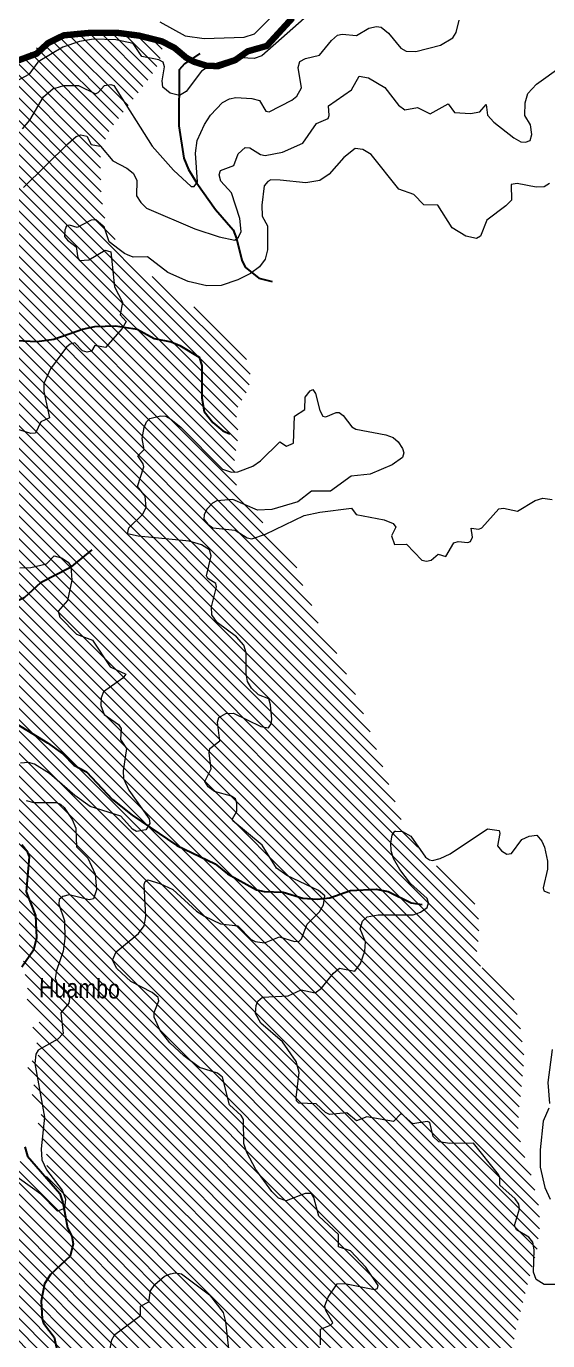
# Model space of a CAD drawing. Header units: feet. Extents: x -72 to 1107026, y -16 to 8357890.
# Drawn here: x 810262 to 818417, y 8252671 to 8273233 of the extents above; entities that cross this region are included whole.
import ezdxf

# ---------------------------------------------------------------- set-up
doc = ezdxf.new("R2010")
doc.units = ezdxf.units.FT
doc.header["$LTSCALE"] = 10
doc.header["$MEASUREMENT"] = 0
doc.layers.add('_achurado_C.C.Huambos', color=102, linetype='CONTINUOUS')
doc.layers.add('INEI-PROV-PSAD56', color=7, linetype='CONTINUOUS')
for name, color, linetype, lineweight in [('CURVAS_PERU_500_PSAD-18', 23, 'CONTINUOUS', 5), ('Hidrografia-IGN-QUEBRADAS', 151, 'CONTINUOUS', 25), ('Texto Toponimia IGN', 251, 'CONTINUOUS', 0)]:
    doc.layers.add(name, color=color, linetype=linetype, lineweight=lineweight)
doc.styles.add('SWILL721', font='swissi.ttf')

msp = doc.modelspace()

# ---------------------------------------------------------------- hatches: boundary and pattern name
at = {"layer": '_achurado_C.C.Huambos', "lineweight": 5}
h = msp.add_hatch(dxfattribs=at)
h.set_pattern_fill('ANSI31', color=256, scale=1000, angle=90)
h.paths.add_polyline_path([(809480, 8258157), (809476, 8258125), (809469, 8258108), (809465, 8258101), (809452, 8258098), (809430, 8258108), (809403, 8258124), (809388, 8258126), (809375, 8258121), (809355, 8258110), (809348, 8258092), (809357, 8258053), (809371, 8258028), (809375, 8258004), (809374, 8257987), (809356, 8257966), (809271, 8257913), (809231, 8257880), (809191, 8257837), (809169, 8257810), (809174, 8257786), (809190, 8257773), (809285, 8257710), (809361, 8257659), (809394, 8257623), (809411, 8257601), (809437, 8257541), (809458, 8257420), (809454, 8257368), (809447, 8257304), (809430, 8257240), (809411, 8257174), (809390, 8257129), (809384, 8257025), (809383, 8256935), (809379, 8256840), (809395, 8256792), (809424, 8256764), (809458, 8256740), (809483, 8256709), (809497, 8256678), (809503, 8256629), (809492, 8256533), (809488, 8256504), (809466, 8256456), (809458, 8256428), (809445, 8256376), (809425, 8256325), (809412, 8256288), (809401, 8256230), (809399, 8256187), (809412, 8256158), (809453, 8256134), (809530, 8256106), (809567, 8256100), (809640, 8256066), (809706, 8256033), (809744, 8256005), (809771, 8255967), (809798, 8255931), (809815, 8255868), (809819, 8255820), (809822, 8255785), (809830, 8255746), (809840, 8255732), (809890, 8255687), (809925, 8255673), (809948, 8255671), (809975, 8255657), (809993, 8255641), (810009, 8255613), (810027, 8255579), (810047, 8255545), (810082, 8255509), (810121, 8255483), (810155, 8255476), (810195, 8255471), (810240, 8255460), (810269, 8255445), (810297, 8255428), (810320, 8255404), (810347, 8255365), (810370, 8255342), (810398, 8255314), (810445, 8255278), (810482, 8255244), (810507, 8255229), (810539, 8255226), (810571, 8255234), (810597, 8255246), (810601, 8255254), (810596, 8255282), (810591, 8255310), (810583, 8255382), (810583, 8255440), (810587, 8255450), (810596, 8255487), (810608, 8255508), (810610, 8255528), (810584, 8255574), (810574, 8255614), (810583, 8255653), (810591, 8255677), (810612, 8255702), (810611, 8255712), (810594, 8255715), (810563, 8255731), (810548, 8255745), (810521, 8255786), (810510, 8255820), (810508, 8255846), (810508, 8255870), (810496, 8255880), (810458, 8255900), (810432, 8255924), (810414, 8255950), (810405, 8255991), (810407, 8256008), (810421, 8256031), (810446, 8256067), (810464, 8256099), (810475, 8256114), (810493, 8256171), (810492, 8256226), (810487, 8256254), (810469, 8256308), (810447, 8256354), (810425, 8256381), (810393, 8256430), (810361, 8256500), (810346, 8256563), (810361, 8256630), (810380, 8256677), (810390, 8256704), (810390, 8256726), (810378, 8256732), (810347, 8256745), (810319, 8256772), (810310, 8256792), (810288, 8256856), (810286, 8256871), (810286, 8256946), (810306, 8257000), (810329, 8257038), (810371, 8257058), (810407, 8257076), (810433, 8257108), (810455, 8257162), (810460, 8257214), (810447, 8257280), (810434, 8257318), (810394, 8257430), (810382, 8257485), (810365, 8257541), (810359, 8257609), (810371, 8257634), (810390, 8257646), (810424, 8257648), (810458, 8257649), (810478, 8257660), (810479, 8257672), (810465, 8257701), (810441, 8257721), (810391, 8257761), (810333, 8257806), (810318, 8257829), (810319, 8257854), (810329, 8257890), (810326, 8257920), (810313, 8257952), (810277, 8258013), (810263, 8258063), (810270, 8258120), (810281, 8258168), (810285, 8258198), (810298, 8258225), (810294, 8258281), (810271, 8258343), (810246, 8258390), (810232, 8258467), (810219, 8258539), (810214, 8258575), (810220, 8258672), (810225, 8258718), (810223, 8258758), (810208, 8258782), (810180, 8258804), (810149, 8258812), (810115, 8258805), (810079, 8258783), (810027, 8258760), (809992, 8258752), (809964, 8258753), (809916, 8258764), (809881, 8258766), (809850, 8258750), (809817, 8258722), (809701, 8258566), (809643, 8258508), (809584, 8258429), (809533, 8258329), (809495, 8258211)], flags=16)
h.paths.add_polyline_path([(801146, 8265746), (801832, 8266211), (802066, 8266239), (802518, 8266365), (802815, 8266578), (802987, 8266704), (803250, 8266669), (803518, 8266692), (803690, 8266750), (804333, 8267076), (804562, 8267277), (804625, 8267449), (804819, 8267570), (805116, 8267776), (805231, 8268017), (805494, 8268200), (805557, 8268326), (805791, 8268355), (805911, 8268395), (805945, 8268470), (805980, 8268567), (805991, 8268728), (806180, 8268802), (806586, 8269181), (806769, 8269393), (806912, 8269516), (806917, 8269688), (806963, 8270003), (807078, 8270187), (807118, 8270370), (807346, 8270571), (807478, 8270674), (807712, 8270846), (807861, 8270949), (807969, 8271081), (808046, 8271159), (808103, 8271119), (808166, 8271159), (808246, 8271239), (808383, 8271251), (808520, 8271331), (808606, 8271406), (808657, 8271515), (808697, 8271601), (808726, 8271664), (808823, 8271715), (808863, 8271744), (808898, 8271784), (808920, 8271916), (809006, 8271996), (809052, 8272019), (809189, 8272077), (809292, 8272105), (809418, 8272145), (809486, 8272168), (809584, 8272157), (809641, 8272203), (809652, 8272335), (809658, 8272449), (809686, 8272467), (809755, 8272541), (809801, 8272616), (809967, 8272644), (810270, 8272793), (810355, 8272839), (810441, 8272908), (810584, 8272948), (810750, 8272994), (810941, 8273084), (811313, 8273135), (811742, 8273112), (812068, 8273112), (812262, 8273084), (812388, 8272997), (812382, 8272791), (812285, 8272562), (812182, 8272413), (811919, 8272074), (811559, 8271604), (811444, 8271340), (811416, 8271145), (811427, 8270841), (811439, 8270517), (811463, 8270394), (811466, 8270375), (811472, 8270344), (811508, 8270150), (811668, 8269869), (811678, 8269855), (811817, 8269651), (812227, 8269322), (812650, 8269001), (812930, 8268811), (813204, 8268657), (813473, 8268421), (813662, 8268140), (813753, 8267888), (813770, 8267676), (813713, 8267520), (813649, 8267409), (813570, 8267273), (813547, 8267130), (813575, 8266872), (813553, 8266636), (813518, 8266516), (813518, 8266344), (813547, 8266080), (813553, 8265943), (813924, 8265507), (814311, 8265091), (814448, 8264936), (814511, 8264678), (814665, 8264300), (814780, 8264059), (814854, 8263795), (815134, 8263405), (815402, 8262800), (815579, 8262373), (815737, 8261926), (815885, 8261510), (815905, 8261452), (815925, 8261395), (816070, 8260988), (816150, 8260761), (816458, 8260277), (817030, 8259812), (817213, 8259686), (817329, 8259341), (817333, 8259331), (817344, 8259004), (817310, 8258757), (817367, 8258516), (817511, 8258429), (817584, 8258384), (817779, 8258270), (817853, 8258195), (817882, 8258046), (817995, 8257523), (818052, 8257070), (817966, 8256267), (817955, 8255957), (817970, 8255882), (818012, 8255671), (818084, 8255466), (818160, 8255251), (818213, 8255041), (818235, 8254953), (818247, 8254898), (818280, 8254758), (818292, 8254465), (818252, 8254104), (818231, 8254027), (818098, 8253536), (817926, 8252888), (817698, 8251530), (817601, 8250865), (817441, 8250182), (817206, 8249437), (817150, 8249029), (816932, 8248404), (816704, 8247544), (816452, 8246810), (816220, 8246386), (814116, 8245285), (812915, 8244895), (812412, 8244184), (811714, 8242750), (811451, 8242315), (811246, 8242177), (811086, 8241948), (811028, 8241787), (810976, 8241659), (810798, 8241527), (810518, 8241401), (810238, 8241378), (809969, 8241378), (809689, 8241366), (809415, 8241315), (809255, 8241223), (809077, 8241080), (808820, 8240827), (808460, 8240518), (808300, 8240432), (808111, 8240449), (807973, 8240526), (807704, 8240630), (807584, 8240647), (807492, 8240589), (807344, 8240532), (807166, 8240486), (807012, 8240383), (806801, 8240136), (806389, 8239557), (805937, 8239179), (805777, 8239064), (805508, 8238599), (805099, 8238253), (804642, 8237679), (804053, 8237060), (803826, 8236735), (803666, 8236615), (803465, 8236580), (803271, 8236540), (803117, 8236488), (803014, 8236443), (802877, 8236357), (802797, 8236305), (802608, 8236305), (802379, 8236305), (802208, 8236276), (802093, 8236242), (802019, 8236190), (801950, 8236173), (801859, 8236184), (801767, 8236179), (801659, 8236144), (801573, 8236093), (801331, 8236026), (801028, 8235974), (800765, 8235866), (800553, 8235739), (800502, 8235716), (800433, 8235659), (800382, 8235550), (800262, 8235481), (799959, 8235430), (799610, 8235418), (799444, 8235412), (799267, 8235344), (799141, 8235321), (799061, 8235338), (798924, 8235412), (798781, 8235521), (798621, 8235567), (798512, 8235510), (798415, 8235355), (798329, 8235206), (798213, 8235098), (797504, 8234760), (796737, 8234364), (796463, 8234175), (796372, 8233499), (796149, 8233544), (795931, 8233596), (795771, 8233642), (795611, 8233825), (795520, 8233934), (795377, 8234112), (795279, 8234204), (795274, 8234278), (795274, 8234405), (795165, 8234577), (795125, 8234697), (794862, 8234950), (794591, 8235165), (794302, 8235355), (794005, 8235521), (793768, 8235667), (793459, 8235776), (793052, 8235875), (792726, 8236036), (792389, 8236202), (792052, 8236414), (791817, 8236589), (791450, 8236909), (791282, 8237089), (791139, 8237158), (790956, 8237213), (790474, 8237458), (790000, 8237667), (789737, 8237865), (789468, 8238071), (789125, 8238272), (788842, 8238355), (788497, 8238371), (788146, 8238409), (787914, 8238403), (787691, 8238366), (787537, 8238288), (787331, 8238254), (787096, 8238177), (786838, 8238079), (786598, 8238062), (786232, 8238082), (785852, 8238156), (785575, 8238188), (785317, 8238151), (785179, 8238116), (785079, 8238039), (784979, 8238027), (784856, 8238019), (784768, 8237950), (784645, 8237841), (784473, 8237686), (784270, 8237569), (784183, 8237617), (783980, 8237815), (783811, 8238050), (783594, 8238148), (783388, 8238168), (783242, 8238171), (783012, 8238514), (782858, 8238686), (782697, 8238769), (782595, 8238777), (782358, 8238923), (782098, 8239124), (781763, 8239230), (781329, 8239230), (780720, 8239187), (780462, 8239147), (780334, 8239092), (780196, 8238963), (780091, 8238817), (780059, 8238800), (779893, 8238966), (779630, 8239282), (779467, 8239514), (779124, 8239689), (778876, 8239895), (778674, 8240174), (778545, 8240292), (778380, 8240323), (778171, 8240547), (778032, 8240752), (777800, 8240959), (777509, 8241134), (777191, 8241271), (777001, 8241402), (776892, 8241557), (776881, 8241689), (776852, 8241815), (776766, 8241990), (776646, 8242179), (776498, 8242365), (776280, 8242583), (776096, 8242816), (775970, 8243074), (775930, 8243206), (775921, 8243332), (775904, 8243479), (775864, 8243622), (775781, 8243794), (775686, 8243930), (775519, 8244061), (775376, 8244210), (775364, 8244446), (775319, 8244675), (775261, 8244887), (775199, 8245099), (775056, 8245329), (774861, 8245667), (774667, 8245889), (774507, 8246181), (774324, 8246416), (774193, 8246864), (774044, 8247110), (773987, 8247224), (773965, 8247258), (774256, 8247166), (774451, 8247109), (774582, 8246943), (774639, 8246702), (774868, 8246507), (775148, 8246369), (775360, 8246203), (775554, 8246145), (775692, 8246114), (775848, 8246078), (776219, 8245929), (776499, 8245780), (776665, 8245682), (776739, 8245682), (776848, 8245722), (777128, 8245722), (777448, 8245659), (777746, 8245619), (777877, 8245596), (778060, 8245401), (778201, 8245362), (778373, 8245327), (778785, 8245413), (779099, 8245511), (779288, 8245631), (779356, 8245660), (779402, 8245706), (779534, 8245820), (779699, 8245981), (779722, 8246159), (779774, 8246291), (779882, 8246417), (780025, 8246440), (780260, 8246451), (780448, 8246451), (780617, 8246472), (780794, 8246610), (780885, 8246782), (781074, 8246937), (781194, 8247069), (781217, 8247178), (781228, 8247327), (781251, 8247390), (781291, 8247493), (781331, 8247556), (781377, 8247636), (781423, 8247625), (781537, 8247579), (781800, 8247476), (782023, 8247441), (782103, 8247436), (782303, 8247441), (782363, 8247455), (782700, 8247489), (783049, 8247581), (783363, 8247719), (783643, 8247828), (783792, 8247856), (783918, 8247822), (783941, 8247747), (783958, 8247667), (784009, 8247472), (784295, 8247317), (784661, 8247180), (784867, 8247128), (784941, 8247139), (784958, 8247191), (785113, 8247157), (785370, 8247134), (785662, 8247134), (785787, 8247162), (785996, 8247231), (786253, 8247225), (786390, 8247197), (786436, 8247162), (786527, 8247208), (786562, 8247300), (786659, 8247426), (786687, 8247489), (786722, 8247575), (786722, 8247650), (786722, 8247828), (786710, 8248034), (786653, 8248166), (786613, 8248292), (786556, 8248395), (786590, 8248550), (786687, 8248636), (786819, 8248734), (787030, 8248871), (787185, 8248997), (787356, 8249112), (787465, 8249175), (787533, 8249267), (787728, 8249571), (787915, 8249774), (788024, 8249854), (788086, 8249963), (788167, 8249975), (788264, 8250015), (788315, 8250124), (788292, 8250210), (788298, 8250336), (788338, 8250388), (788510, 8250491), (788744, 8250594), (788933, 8250663), (789030, 8250755), (789058, 8250892), (789086, 8251199), (789086, 8251359), (789172, 8251474), (789320, 8251560), (789503, 8251669), (789669, 8251829), (789829, 8251824), (790001, 8251881), (790041, 8251990), (790087, 8252110), (790104, 8252259), (790172, 8252305), (790252, 8252317), (790390, 8252254), (790607, 8252070), (790744, 8251944), (790898, 8251801), (790950, 8251732), (790956, 8251611), (790973, 8251514), (791024, 8251411), (791295, 8251399), (791581, 8251382), (791724, 8251353), (791941, 8251336), (792090, 8251376), (792113, 8251525), (792039, 8251703), (792027, 8251743), (792044, 8251835), (792079, 8251887), (792101, 8252036), (792107, 8252122), (792124, 8252173), (792159, 8252225), (792204, 8252471), (792204, 8252512), (792159, 8252621), (792124, 8252672), (792056, 8252735), (792016, 8252787), (792010, 8252838), (792033, 8252884), (792084, 8252959), (792113, 8253045), (792067, 8253203), (791998, 8253375), (792021, 8253604), (792169, 8253782), (792232, 8253920), (792358, 8254029), (792501, 8254178), (792540, 8254434), (792540, 8254594), (792552, 8254680), (792803, 8254841), (792946, 8254984), (793101, 8255179), (793249, 8255357), (793415, 8255437), (793581, 8255569), (793694, 8255842), (793860, 8256002), (794009, 8256065), (794076, 8256183), (794113, 8256347), (794185, 8256415), (794342, 8256519), (794445, 8256622), (794479, 8256757), (794436, 8256863), (794379, 8257015), (794388, 8257084), (794425, 8257201), (794482, 8257227), (794751, 8257469), (794951, 8257704), (795114, 8257916), (795271, 8258082), (795426, 8258275), (795549, 8258429), (795555, 8258662), (795561, 8258920), (795584, 8259123), (795655, 8259375), (795799, 8259542), (796056, 8259789), (796242, 8259972), (796316, 8260084), (796313, 8260342), (796310, 8260428), (796340, 8260877), (796474, 8261112), (796734, 8261416), (796803, 8261522), (796871, 8261628), (796975, 8261918), (797223, 8262119), (797303, 8262193), (797472, 8262566), (797555, 8262764), (797749, 8262976), (797954, 8263125), (798117, 8263303), (798237, 8263420), (798369, 8263495), (798521, 8263635), (798638, 8263853), (798752, 8264048), (798855, 8264174), (798941, 8264341), (799195, 8264623), (799387, 8264795), (799678, 8264961), (799898, 8265050), (800534, 8265413)])

# ---------------------------------------------------------------- linework, layer by layer
at = {"layer": 'CURVAS_PERU_500_PSAD-18'}
msp.add_line((811470, 8262822), (811434, 8262729), dxfattribs=at)
for points in [[(812353, 8273302), (812747, 8273084), (813044, 8273044), (813669, 8273062), (813833, 8273114), (814393, 8273684)], [(814826, 8273549), (813944, 8272772), (813828, 8272731), (813529, 8272745), (813148, 8272626), (813001, 8272532), (812760, 8272214), (812656, 8272148), (812513, 8272185), (812400, 8272281), (812386, 8272378), (812421, 8272600), (812401, 8272671), (812337, 8272708), (812068, 8272762), (811931, 8272962), (811663, 8273022), (811314, 8273033), (811092, 8272996), (810833, 8272906), (810448, 8272675), (810443, 8272669)], [(813049, 8271695), (813145, 8271841), (813333, 8272040), (813442, 8272100), (813540, 8272120), (813789, 8272104), (813909, 8272071), (814011, 8271906), (814059, 8271896), (814413, 8272079), (814491, 8272142), (814566, 8272268), (814514, 8272587), (814541, 8272681), (814628, 8272728), (814846, 8272783), (815034, 8273013), (815131, 8273092), (815203, 8273109), (815426, 8273091), (815620, 8273203), (815741, 8273230), (815815, 8273221), (815928, 8273124), (816119, 8272893), (816206, 8272845), (816354, 8272836), (816740, 8272940), (816932, 8273054), (816985, 8273138), (817035, 8273331)], [(810443, 8272669), (810303, 8272476), (809332, 8271959)], [(811360, 8271367), (811421, 8271356), (811613, 8271127), (811836, 8271015), (811931, 8270934), (811992, 8270827), (811986, 8270580), (812052, 8270474), (812143, 8270389), (812900, 8270064), (813281, 8269940), (813524, 8269888), (813581, 8269935), (813623, 8270025), (813602, 8270224), (813471, 8270627), (813306, 8270810), (813281, 8270907), (813299, 8270977), (813509, 8271054), (813576, 8271239), (813684, 8271339), (813757, 8271329), (813927, 8271225), (814000, 8271211), (814270, 8271261), (814588, 8271405), (814802, 8271711), (814983, 8271791), (815000, 8271837), (814990, 8271987), (815347, 8272239), (815467, 8272453), (815613, 8272428), (815869, 8272274), (816086, 8272001), (816185, 8271926), (816380, 8271963), (816577, 8271865), (816860, 8272018), (816962, 8271886), (817210, 8271866), (817356, 8271895), (817454, 8272007), (817476, 8271843), (817574, 8271731), (817890, 8271486), (817998, 8271423), (818072, 8271418), (818141, 8271447), (818169, 8271540), (818150, 8271689), (818061, 8271837), (818067, 8272037), (818108, 8272180), (818240, 8272328), (818627, 8272604)], [(810204, 8271630), (810316, 8271764), (810533, 8272129), (810683, 8272258), (810711, 8272266)], [(810711, 8272266), (810851, 8272304), (811076, 8272308), (811343, 8272177), (811387, 8272196), (811487, 8272305), (811585, 8272322), (811631, 8272305), (812232, 8271356), (812562, 8270980), (812839, 8270727), (812886, 8270724), (812942, 8270800), (812908, 8271248), (812935, 8271446), (813049, 8271695)], [(810219, 8270709), (810912, 8271394), (811044, 8271509), (811113, 8271535), (811209, 8271514), (811275, 8271383), (811360, 8271367)], [(818445, 8270776), (818361, 8270723), (818237, 8270718), (817942, 8270772), (817844, 8270759), (817850, 8270515), (817764, 8270425), (817464, 8270202), (817367, 8269947), (817305, 8269912), (817136, 8269951), (816922, 8270079), (816700, 8270437), (816479, 8270439), (816325, 8270600), (816091, 8270686), (815654, 8271229), (815526, 8271305), (815404, 8271319), (815228, 8271182), (814997, 8270919), (814854, 8270820), (814633, 8270786), (814235, 8270828), (814085, 8270829), (814042, 8270806), (813985, 8270735), (813947, 8270437), (813952, 8270263), (814036, 8270111), (814035, 8269736), (813998, 8269591), (813911, 8269471), (813771, 8269367), (813569, 8269268), (813309, 8269178), (813085, 8269174), (812792, 8269238), (812474, 8269381), (812158, 8269624), (811935, 8269621), (811847, 8269658)], [(811465, 8270108), (811350, 8270205), (811276, 8270202), (811056, 8270087), (810937, 8270123), (810892, 8270113), (810863, 8270044), (810861, 8269945), (810904, 8269885), (811044, 8269782), (811067, 8269611), (811093, 8269570), (811239, 8269577), (811496, 8269731), (811586, 8269704), (811643, 8269158), (811768, 8268917), (811728, 8268721), (811824, 8268616), (811763, 8268506), (811500, 8268208), (811335, 8268238), (811284, 8268153), (811212, 8268136), (811141, 8268155), (811021, 8268280), (810950, 8268261), (810893, 8268212), (810638, 8267873), (810537, 8267646), (810536, 8267521), (810623, 8267107), (810491, 8267045), (810407, 8266866), (810334, 8266863), (810096, 8266933)], [(811712, 8269743), (811559, 8269859), (811481, 8270094), (811465, 8270108)], [(811847, 8269658), (811797, 8269678), (811712, 8269743)], [(813206, 8261260), (813106, 8261335), (813054, 8261419), (813154, 8261616), (813120, 8261863), (813132, 8261937), (813288, 8262053), (813252, 8262349), (813274, 8262419), (813381, 8262482), (813504, 8262487), (813930, 8262279), (814051, 8262259), (814091, 8262319), (814100, 8262393), (814080, 8262617), (814054, 8262713), (813894, 8262776), (813786, 8262879), (813720, 8262985), (813699, 8263108), (813699, 8263432), (813663, 8263551), (813548, 8263681), (813248, 8263907), (813162, 8264028), (813160, 8264152), (813239, 8264466), (813229, 8264514), (813103, 8264593), (813080, 8264635), (813154, 8264950), (813129, 8265044), (813001, 8265120), (812810, 8265178), (812014, 8265255), (811846, 8265291), (811866, 8265385), (812077, 8265598), (812135, 8265707), (812122, 8265880), (811999, 8266034), (812098, 8266340), (812090, 8266389), (812007, 8266512), (812104, 8266610), (812074, 8266782), (812104, 8266954), (812141, 8267046), (812195, 8267097), (812363, 8267141), (812438, 8267134), (812525, 8267088), (812679, 8266960), (813331, 8266305), (813471, 8266258), (813571, 8266264), (813803, 8266353), (813927, 8266436), (814230, 8266733), (814330, 8266667), (814443, 8266713), (814456, 8267134), (814620, 8267236), (814626, 8267433), (814701, 8267532), (814746, 8267551), (814783, 8267487), (814851, 8267221), (814899, 8267134), (814920, 8267130)], [(814920, 8267130), (814946, 8267125), (815108, 8267192), (815157, 8267191), (815217, 8267146), (815354, 8266969), (815417, 8266928), (815883, 8266841), (816000, 8266798), (816076, 8266734), (816144, 8266630), (816166, 8266559), (816144, 8266489), (815984, 8266372), (815638, 8266228), (815343, 8266196), (815020, 8265962), (814724, 8265962), (814508, 8265796), (814102, 8265675), (813879, 8265661), (813490, 8265829), (813243, 8265808), (813176, 8265775), (813092, 8265683), (813043, 8265596), (813040, 8265523), (813099, 8265444), (813182, 8265388), (813528, 8265350), (813716, 8265230), (813789, 8265215), (814001, 8265289), (814609, 8265579), (814853, 8265634), (815350, 8265696), (815420, 8265597), (815861, 8265512), (815998, 8265453), (816042, 8265395), (815976, 8265264), (816023, 8265124), (816210, 8265133), (816450, 8264881), (816522, 8264866), (816596, 8264879), (816706, 8264975), (816823, 8264940), (816947, 8265154), (817018, 8265172), (817166, 8265155), (817212, 8265174), (817243, 8265239), (817218, 8265381), (817341, 8265368), (817386, 8265386), (817652, 8265682), (817724, 8265695), (817943, 8265650), (818220, 8265815), (818340, 8265849), (818488, 8265832)], [(810159, 8264762), (810333, 8264768), (810576, 8264825), (810696, 8264949), (810815, 8264920), (810919, 8264851), (810961, 8264789), (810976, 8264566), (810906, 8264251), (810758, 8264084), (810789, 8263991), (811049, 8263723), (811300, 8263629), (811576, 8263214), (811818, 8263096), (811774, 8263037), (811470, 8262822)], [(811434, 8262729), (811428, 8262605), (811478, 8262465), (811702, 8262308), (811747, 8262249), (811736, 8262076), (811829, 8261933), (811777, 8261588), (811781, 8261463), (811866, 8261283), (812185, 8260837), (812195, 8260763), (812133, 8260660), (811987, 8260637), (811923, 8260673), (811738, 8260875), (811263, 8261026), (811020, 8261201), (810623, 8261544), (810391, 8261691), (810294, 8261714), (810170, 8261708)], [(814862, 8252604), (814861, 8252850), (815021, 8252914), (815054, 8252948), (814946, 8253142), (814932, 8253215), (814984, 8253354), (815123, 8253561), (815245, 8253568), (815709, 8253471), (815753, 8253487), (815768, 8253535), (815571, 8253821), (815332, 8254076), (815145, 8254140), (815145, 8254333), (814835, 8254621), (814759, 8254909), (814722, 8254973), (814625, 8254976), (814324, 8254858), (814209, 8254901), (814103, 8255005), (813854, 8255350), (813711, 8255613), (813664, 8255755), (813658, 8256129), (813621, 8256193), (813439, 8256362), (813330, 8256796), (813255, 8256858), (812970, 8256947), (812728, 8257125), (812508, 8257329), (812355, 8257526), (812263, 8257730), (812261, 8257804), (812335, 8257990), (812326, 8258038), (812231, 8258118), (811898, 8258289), (811678, 8258492), (811608, 8258622), (811668, 8258755), (812015, 8259041), (812105, 8259159), (812129, 8259306), (812105, 8259805), (812121, 8259852), (812161, 8259879), (812353, 8259825), (812556, 8259729), (812922, 8259391), (813050, 8259313), (813298, 8259194), (813570, 8259163), (813777, 8258949), (813842, 8258914), (813990, 8258896), (814220, 8258987), (814459, 8258915), (814532, 8258920), (814567, 8258955), (814653, 8259189), (814849, 8259380), (814910, 8259489), (814930, 8259632), (814833, 8259711), (814337, 8259947), (814173, 8260061), (813953, 8260422), (813491, 8260803), (813482, 8260826), (813554, 8260954), (813557, 8261079), (813532, 8261149), (813470, 8261189), (813206, 8261260)], [(810258, 8261121), (810378, 8261092), (810728, 8261088), (810798, 8261064), (810854, 8261014), (810978, 8260826), (811037, 8260689), (811046, 8260394), (811223, 8260218), (811339, 8259971), (811359, 8259722), (811315, 8259582), (811244, 8259567), (810930, 8259647), (810835, 8259620), (810777, 8259573), (810772, 8259500), (810859, 8259239), (810867, 8258965), (810840, 8258767), (810734, 8258460), (810715, 8258336)], [(818611, 8253548), (818363, 8253550), (818236, 8253627), (818193, 8253742), (818205, 8254091), (818184, 8254214), (818121, 8254289), (817930, 8254406), (817896, 8254471), (817974, 8254733), (817966, 8254806), (817909, 8254888), (817669, 8255106), (817668, 8255226), (817646, 8255270), (817259, 8255761), (816889, 8255757), (816717, 8255781), (816628, 8255867), (816576, 8256083), (816530, 8256098), (816310, 8256064), (816124, 8256225), (816006, 8256102), (815588, 8256171), (815428, 8256110), (815277, 8256238), (815006, 8256209), (814940, 8256240), (814795, 8256376), (814524, 8256388), (814489, 8256424), (814483, 8256473), (814531, 8256869), (814482, 8257036), (814271, 8257345), (813931, 8257637), (813848, 8257789), (813857, 8257913), (813886, 8257982), (813959, 8258047), (814357, 8258065), (814559, 8258157), (814778, 8258112), (814879, 8258184), (815065, 8258419), (815161, 8258498), (815401, 8258454), (815489, 8258574), (815555, 8258763), (815570, 8258911), (815483, 8259116), (815523, 8259234), (815592, 8259304), (815764, 8259332), (816314, 8259332), (816430, 8259375), (816530, 8259450), (816554, 8259519), (816532, 8259589), (816272, 8259822), (816106, 8260041), (816007, 8260215), (815970, 8260334), (815964, 8260459), (815986, 8260581), (816026, 8260644), (816042, 8260643)], [(816042, 8260643), (816147, 8260634), (816279, 8260563), (816507, 8260237), (816566, 8260191), (816615, 8260184), (816736, 8260213), (816894, 8260288), (817476, 8260676), (817657, 8260651), (817671, 8260605), (817632, 8260411), (817694, 8260333), (817778, 8260281), (817850, 8260290), (818013, 8260509), (818125, 8260565), (818247, 8260578), (818327, 8260485), (818366, 8260393), (818415, 8260174), (818412, 8260049), (818347, 8259757), (818358, 8259709), (818447, 8259674)], [(810715, 8258336), (810739, 8258267), (810892, 8258139), (810936, 8258024), (810925, 8257951), (810800, 8257799), (810836, 8257479), (810753, 8257388), (810449, 8257218), (810411, 8257154), (810397, 8257005), (810549, 8256170), (810494, 8255674), (810505, 8255500), (810579, 8255343), (810822, 8255025), (810876, 8254886), (810860, 8254741), (810749, 8254698), (810488, 8254964), (809613, 8255587)], [(818485, 8257227), (818417, 8256708), (818445, 8256384)], [(818435, 8256310), (818345, 8256105), (818299, 8255657), (818298, 8255383), (818370, 8255067), (818455, 8254886)], [(811559, 8252464), (811599, 8252684), (811647, 8252770), (812050, 8253064), (812046, 8253211), (812176, 8253278), (812202, 8253449), (812274, 8253551), (812426, 8253680), (812518, 8253718), (812591, 8253732), (812689, 8253715), (813129, 8253387), (813341, 8253111), (813378, 8252966), (813424, 8252544)]]:
    msp.add_lwpolyline(points, dxfattribs=at)
at = {"layer": 'Hidrografia-IGN-QUEBRADAS'}
for points in [[(812974, 8272807), (812734, 8272647), (812653, 8272552), (812649, 8271676), (812725, 8271169), (812798, 8270990), (812928, 8270777), (813222, 8270369), (813497, 8270050), (813552, 8269914), (813633, 8269572), (813683, 8269463), (813900, 8269295), (814110, 8269238)], [(809585, 8268343), (810427, 8268304), (810693, 8268338), (811141, 8268494), (811333, 8268538), (811655, 8268546), (811997, 8268493), (812260, 8268351), (812526, 8268294), (812664, 8268240), (812966, 8268059), (813010, 8267925), (813005, 8267420), (813042, 8267209), (813182, 8267036), (813338, 8266905), (813444, 8266857)], [(811289, 8265044), (810945, 8264761), (810482, 8264525), (810226, 8264290), (809193, 8263812), (809080, 8263717), (808850, 8263424), (808727, 8263339), (808581, 8263310), (808456, 8263320), (807886, 8263615), (807694, 8263661), (807471, 8263676), (807121, 8263669), (806880, 8263631), (806721, 8263510), (806627, 8263343)], [(810108, 8262319), (810595, 8262026), (810835, 8261852), (811008, 8261675), (811205, 8261569), (811609, 8261135), (811920, 8260893), (812616, 8260419), (813217, 8260130), (813407, 8259972), (813864, 8259723), (813982, 8259696), (814281, 8259686), (814589, 8259594), (814811, 8259576), (815007, 8259599), (815335, 8259715), (815732, 8259734), (815923, 8259697), (816281, 8259522), (816455, 8259496)], [(810194, 8260431), (810272, 8260334), (810305, 8260240), (810260, 8259694), (810405, 8259323), (810419, 8258974), (810373, 8258781), (810193, 8258513)], [(810240, 8255701), (810279, 8255559), (810785, 8254973), (810835, 8254832), (810905, 8254439), (810975, 8254307), (810997, 8254185), (810950, 8253994), (810638, 8253707), (810547, 8253559), (810497, 8253290), (810511, 8253015), (810533, 8252944), (810700, 8252728), (810750, 8252486)]]:
    msp.add_lwpolyline(points, dxfattribs=at)
at = {"layer": 'INEI-PROV-PSAD56', "const_width": 100}
msp.add_lwpolyline([(814427, 8273366), (814024, 8272926), (813724, 8272841), (813530, 8272704), (813262, 8272609), (813082, 8272616), (812883, 8272678), (812765, 8272740), (812582, 8272894), (812383, 8272997), (812022, 8273087), (811696, 8273129), (811249, 8273129), (811041, 8273110), (810847, 8273091), (810607, 8272974), (810421, 8272804), (810015, 8272655)], dxfattribs=at)

# ---------------------------------------------------------------- texts
at = {"layer": 'Texto Toponimia IGN', "style": 'SWILL721', "width": 0.8}
msp.add_text('Huambo', height=300, rotation=358.9987, dxfattribs=at).set_placement((810458, 8258044))

doc.saveas('drawing.dxf')
